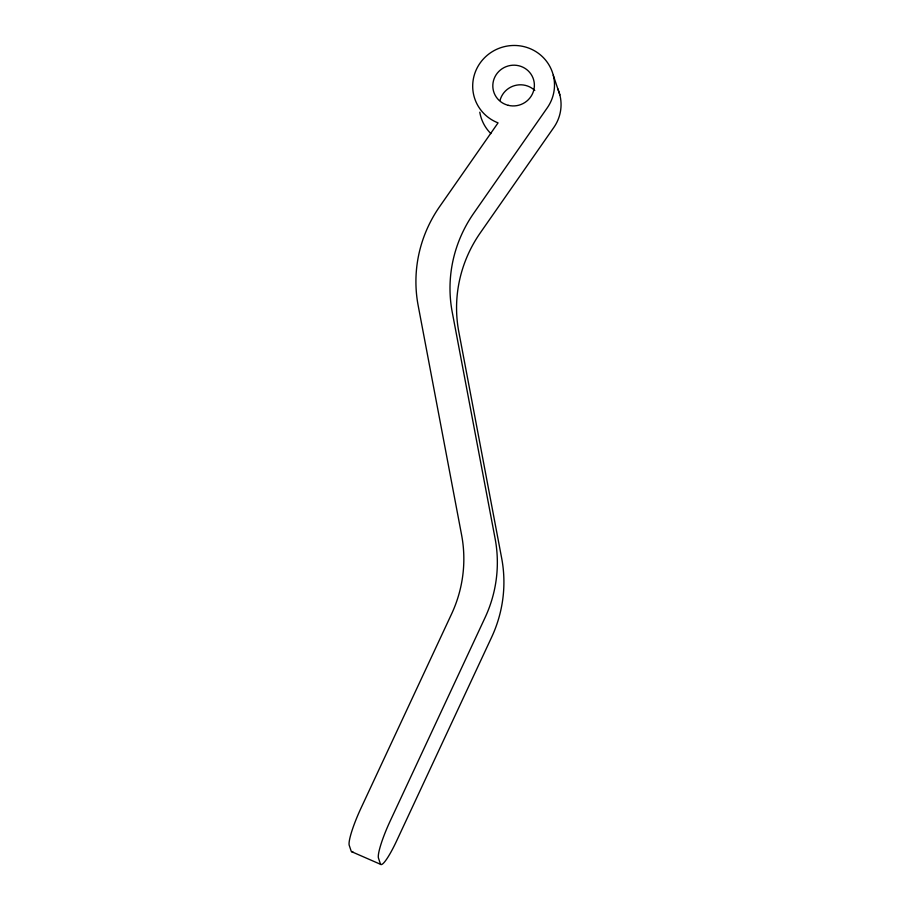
<?xml version="1.0" encoding="UTF-8"?>
<svg xmlns="http://www.w3.org/2000/svg" width="910" height="910" viewBox="0 0 910 910"><rect width="100%" height="100%" fill="white"/><g stroke="black" fill="none" stroke-linecap="round" stroke-linejoin="round"><path stroke-width="1.36" d="M351.738 851.737L380.971 864.5M553.28 75.257L559.843 94.868M352.773 851.555A33.613 5.016 -66.4 0 1 351.123 850.975L349.247 845.367A33.613 5.016 -66.4 0 1 360.929 808.296L451.553 614.022A134.43 131.142 -18.5 0 0 461.597 534.966L418.156 305.498A134.43 131.142 -18.5 0 1 439.689 206.536L498.054 122.873A41.007 39.994 -18.5 0 1 476.976 68.239A41.007 39.994 -18.5 0 1 534.375 50.721A41.007 39.994 -18.5 0 1 547.251 107.858L473.769 213.19A134.43 131.142 -18.5 0 0 452.236 312.153L495.108 538.583A134.43 131.142 -18.5 0 1 485.053 617.64L390.162 821.07A33.613 5.016 -66.4 0 0 378.48 858.13L380.357 863.738A33.613 5.016 -66.4 0 0 396.726 840.692L491.616 637.25A134.43 131.142 -18.5 0 0 501.672 558.205L458.799 331.775A134.43 131.142 -18.5 0 1 480.332 232.801L553.815 127.468A41.007 39.994 -18.5 0 0 557.591 88.463M490.888 133.611A41.007 39.994 -18.5 0 1 479.798 112.214M500.056 100.282A20.839 20.327 -18.5 0 1 534.784 90.477M508.315 105.344A20.839 20.327 -18.5 0 0 533.647 79.887A20.839 20.327 -18.5 0 0 498.828 71.435A20.839 20.327 -18.5 0 0 508.315 105.344"/></g></svg>
